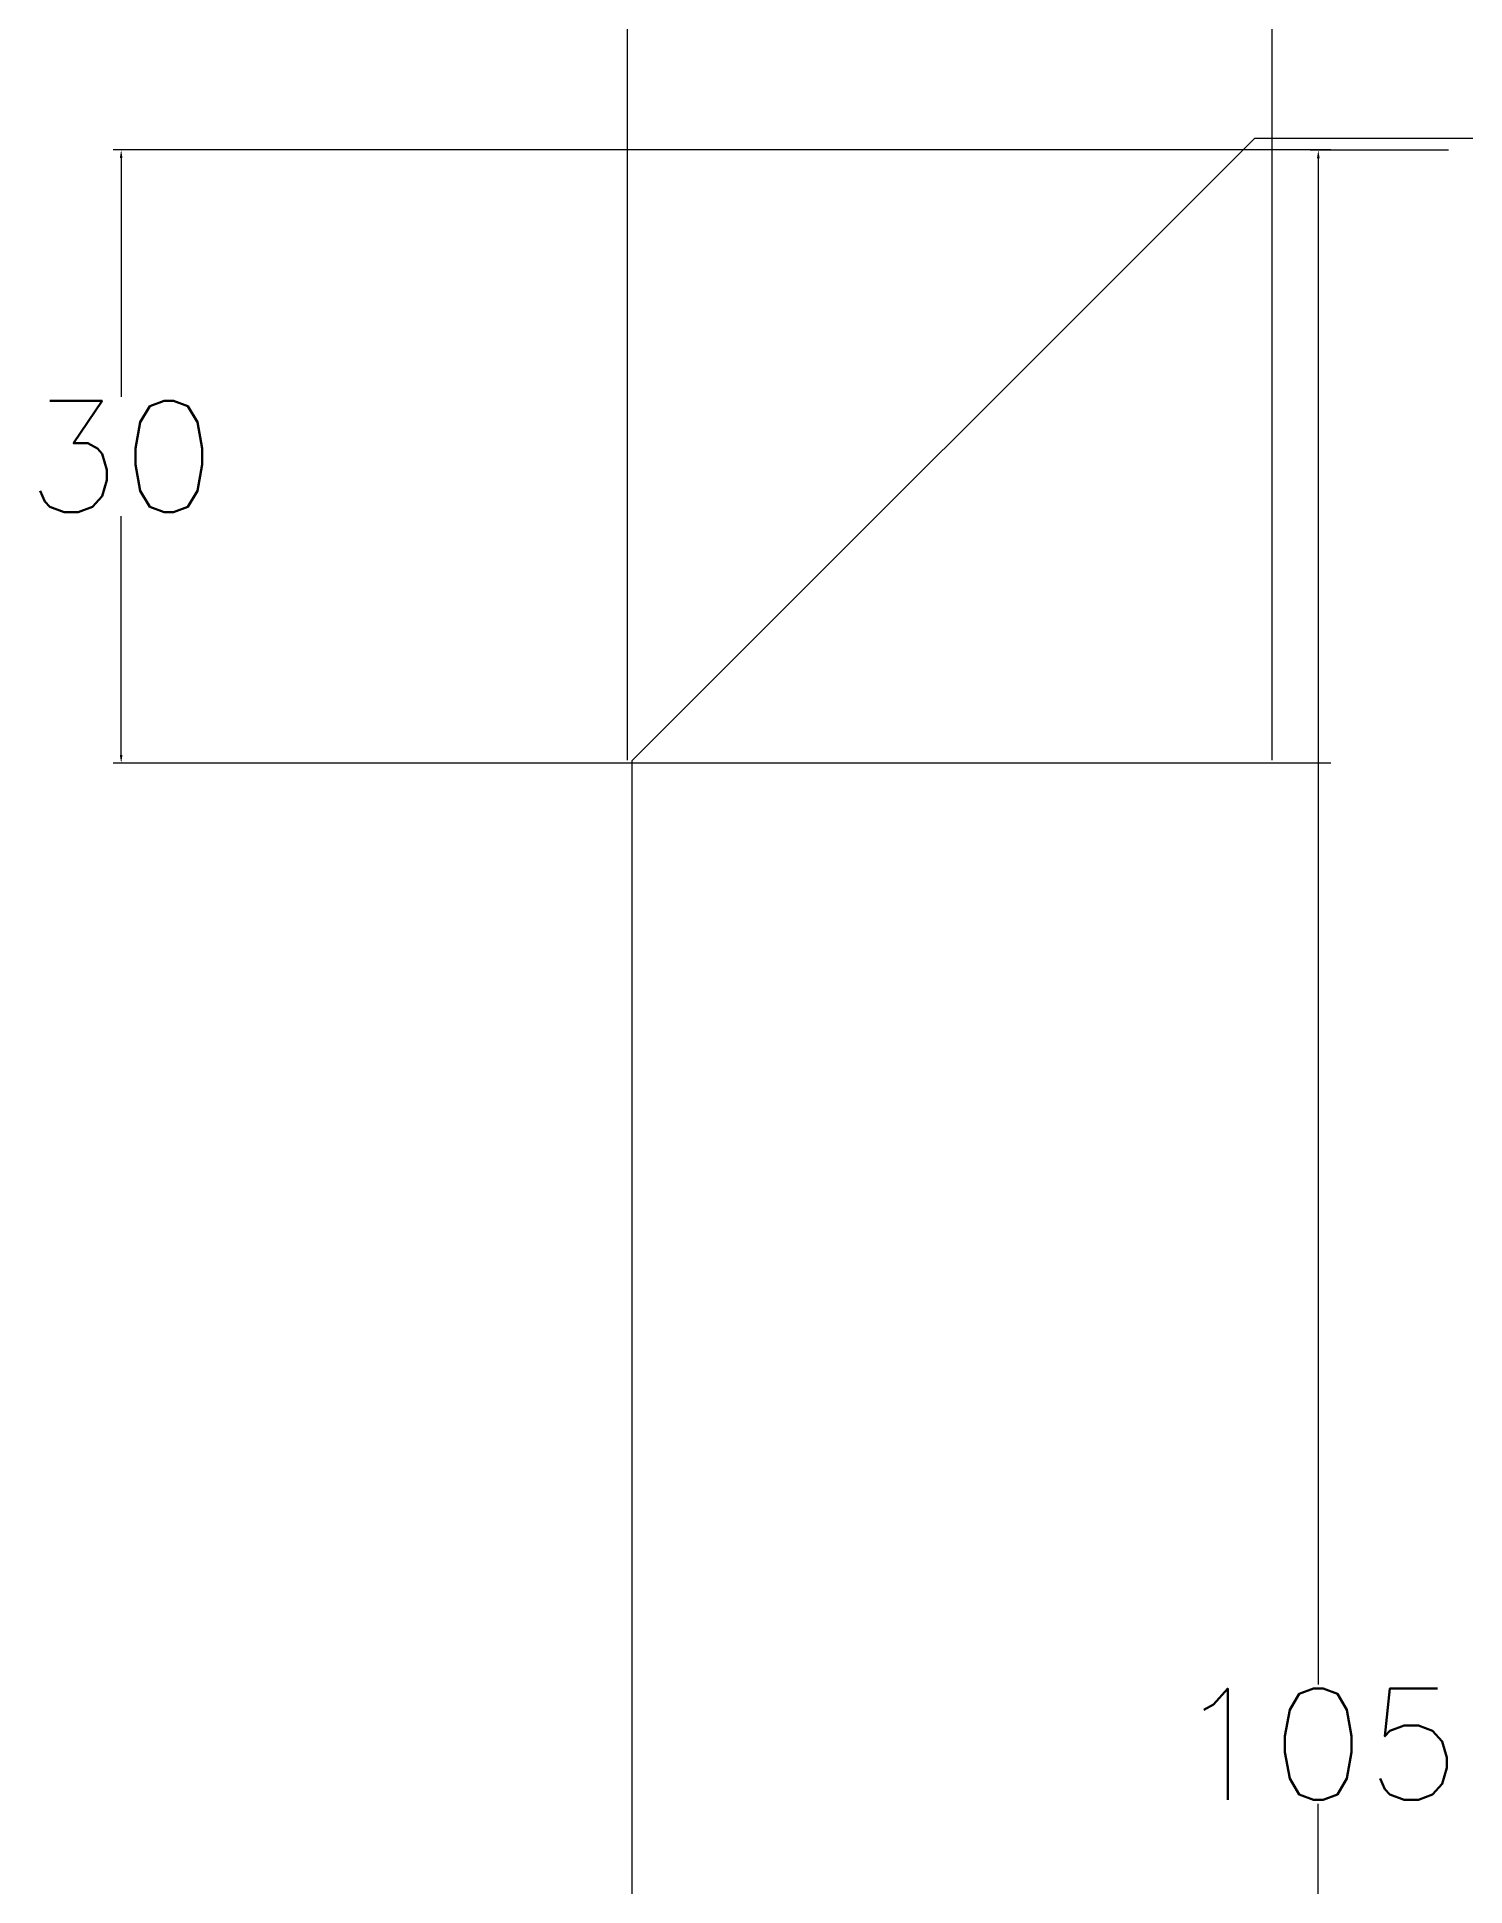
# Model space of a CAD drawing. Header units: metres. Extents: x 444 to 3227, y -3167 to -392.
# Drawn here: x 3028.16 to 3060.27, y -1985.58 to -1943.99 of the extents above; entities that cross this region are included whole.
import ezdxf

# ---------------------------------------------------------------- set-up
doc = ezdxf.new("R2010")
doc.units = ezdxf.units.M
doc.layers.get('DEFPOINTS').update_dxf_attribs({"linetype": 'CONTINUOUS'})
for name, color, linetype in [('BANGUNAN', 7, 'CONTINUOUS'), ('DIMENSI', 7, 'CONTINUOUS'), ('TEX', 7, 'CONTINUOUS')]:
    doc.layers.add(name, color=color, linetype=linetype)
doc.styles.get("Standard").update_dxf_attribs({"font": 'Simplex.shx', "height": 2.5})
doc.dimstyles.get("Standard").update_dxf_attribs({"dimtxt": 0.18, "dimasz": 0.18, "dimexe": 0.18, "dimexo": 0.0625, "dimgap": 0.09, "dimtad": 0, "dimtih": 1, "dimtoh": 1, "dimdec": 4, "dimzin": 0, "dimdsep": 46, "dimtxsty": 'Standard', "dimcen": 0.09, "dimadec": 0, "dimazin": 0, "dimtfac": 1, "dimtdec": 4, "dimtofl": 0, "dimtmove": 0, "dimatfit": 3, "dimfxl": 1, "dimtolj": 1, "dimtzin": 0, "dimarcsym": 0})

# ---------------------------------------------------------------- blocks, each defined once
blk = doc.blocks.new('*D237')
at = {"layer": 'DEFPOINTS', "color": 0}
for p in [(3059.96, -1946.539), (3056.97, -2018.237), (3059.96, -2018.237)]:
    blk.add_point(p, dxfattribs=at)
at = {"layer": 'TEX', "color": 0, "lineweight": -2}
for p, q in [((3059.898, -1946.539), (3056.79, -1946.539)), ((3056.97, -1946.719), (3056.97, -1981.048)), ((3056.97, -2018.057), (3056.97, -1983.728)), ((3059.898, -2018.237), (3056.79, -2018.237))]:
    blk.add_line(p, q, dxfattribs=at)
at = {"layer": 'TEX', "color": 0}
for points in [[(3056.94, -1946.719), (3057, -1946.719), (3056.97, -1946.539)], [(3056.94, -2018.057), (3057, -2018.057), (3056.97, -2018.237)]]:
    blk.add_solid(points, dxfattribs=at)
at = {"layer": 'TEX', "color": 0, "insert": (3056.97, -1982.388), "char_height": 2.5, "attachment_point": 5}
blk.add_mtext('\\A1;105', dxfattribs=at)
blk = doc.blocks.new('*D238')
at = {"layer": 'DEFPOINTS', "color": 0}
for p in [(3057.312, -1946.534), (3030.053, -1960.322), (3057.312, -1960.322)]:
    blk.add_point(p, dxfattribs=at)
at = {"layer": 'DIMENSI', "color": 0, "lineweight": -2}
for p, q in [((3057.25, -1946.534), (3029.873, -1946.534)), ((3030.053, -1946.714), (3030.053, -1952.088)), ((3030.053, -1960.142), (3030.053, -1954.768)), ((3057.25, -1960.322), (3029.873, -1960.322))]:
    blk.add_line(p, q, dxfattribs=at)
at = {"layer": 'DIMENSI', "color": 0}
for points in [[(3030.023, -1946.714), (3030.083, -1946.714), (3030.053, -1946.534)], [(3030.023, -1960.142), (3030.083, -1960.142), (3030.053, -1960.322)]]:
    blk.add_solid(points, dxfattribs=at)
at = {"layer": 'DIMENSI', "color": 0, "insert": (3030.053, -1953.428), "char_height": 2.5, "attachment_point": 5}
blk.add_mtext('\\A1;30', dxfattribs=at)
blk = doc.blocks.new('*D239')
at = {"layer": 'DEFPOINTS', "color": 0}
for p in [(3041.44, -1934.47), (3041.44, -1960.322), (3055.932, -1960.322)]:
    blk.add_point(p, dxfattribs=at)
at = {"layer": 'DIMENSI', "color": 0, "lineweight": -2}
for p, q in [((3041.44, -1960.26), (3041.44, -1934.29)), ((3041.62, -1934.47), (3046.572, -1934.47)), ((3055.752, -1934.47), (3050.799, -1934.47)), ((3055.932, -1960.26), (3055.932, -1934.29))]:
    blk.add_line(p, q, dxfattribs=at)
at = {"layer": 'DIMENSI', "color": 0}
for points in [[(3041.62, -1934.44), (3041.62, -1934.5), (3041.44, -1934.47)], [(3055.752, -1934.44), (3055.752, -1934.5), (3055.932, -1934.47)]]:
    blk.add_solid(points, dxfattribs=at)
at = {"layer": 'DIMENSI', "color": 0, "insert": (3048.686, -1934.47), "char_height": 2.5, "attachment_point": 5}
blk.add_mtext('\\A1;30', dxfattribs=at)

msp = doc.modelspace()

# ---------------------------------------------------------------- linework, layer by layer
at = {"layer": 'BANGUNAN', "color": 2}
for p, q in [((3041.54457, -1960.26676), (3055.54457, -1946.26676)), ((3041.54457, -2018.26676), (3041.54457, -1960.26676))]:
    msp.add_line(p, q, dxfattribs=at)
at = {"layer": 'BANGUNAN', "color": 2, "linetype": 'ByBlock', "ltscale": 0.5}
msp.add_line((3055.54457, -1946.26676), (3140.54457, -1946.26676), dxfattribs=at)

# ---------------------------------------------------------------- dimensions: what is measured, and where the dimension line sits
at = {"layer": 'DIMENSI', "color": 2}
for p1, p2, distance, picture, middle in [((3055.93183, -1960.32221), (3041.43954, -1960.32221), -25.85217, '*D239', (3048.68568, -1934.47004)), ((3057.31204, -1946.53439), (3057.31204, -1960.32221), -27.2593, '*D238', (3030.05275, -1953.4283))]:
    dim = msp.add_aligned_dim(p1=p1, p2=p2, distance=distance, text='30', dimstyle='Standard', dxfattribs=at)
    dim.commit()
    dim.dimension.update_dxf_attribs({"geometry": picture, "text_midpoint": middle})
at = {"layer": 'TEX', "color": 2}
dim = msp.add_aligned_dim(p1=(3059.9601, -1946.53929), p2=(3059.9601, -2018.23687), distance=-2.99051, text='105', dimstyle='Standard', dxfattribs=at)
dim.commit()
dim.dimension.update_dxf_attribs({"geometry": '*D237', "text_midpoint": (3056.9696, -1982.38808)})

doc.saveas('drawing.dxf')
